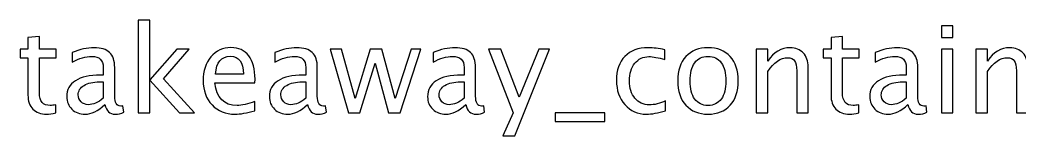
# Model space of a CAD drawing. Header units: centimetres. Extents: x -42.5 to 44.4, y -43.5 to 43.2.
# Drawn here: x -15.62 to 5.61, y 40.79 to 43.24 of the extents above; entities that cross this region are included whole.
import ezdxf

# ---------------------------------------------------------------- set-up
doc = ezdxf.new("R2010")
doc.units = ezdxf.units.CM
doc.header["$MEASUREMENT"] = 0
doc.layers.add('Layer 1', color=7, linetype='Continuous')

msp = doc.modelspace()

# ---------------------------------------------------------------- linework, layer by layer
at = {"layer": 'Layer 1'}
for points, knots in [([(-13.11083, 41.27991), (-13.11083, 41.27991), (-13.11083, 43.23825), (-13.11083, 43.23825), (-13.11083, 43.23825), (-13.11083, 43.23825), (-12.86699, 43.23825), (-12.86699, 43.23825), (-12.86699, 43.23825), (-12.86699, 43.23825), (-12.86699, 41.97291), (-12.86699, 41.97291), (-12.86699, 41.97291), (-12.86699, 41.97291), (-12.29549, 42.62611), (-12.29549, 42.62611), (-12.29549, 42.62611), (-12.29549, 42.62611), (-12.03218, 42.62611), (-12.03218, 42.62611), (-12.03218, 42.62611), (-12.03218, 42.62611), (-12.57828, 41.99788), (-12.57828, 41.99788), (-12.57828, 41.99788), (-12.57828, 41.99788), (-11.91788, 41.27991), (-11.91788, 41.27991), (-11.91788, 41.27991), (-11.91788, 41.27991), (-12.23199, 41.27991), (-12.23199, 41.27991), (-12.23199, 41.27991), (-12.23199, 41.27991), (-12.86699, 41.97037), (-12.86699, 41.97037), (-12.86699, 41.97037), (-12.86699, 41.97037), (-12.86699, 41.27991), (-12.86699, 41.27991), (-12.86699, 41.27991), (-12.86699, 41.27991), (-13.11083, 41.27991), (-13.11083, 41.27991)], [0, 0, 0, 0, 0.08333333, 0.08333333, 0.08333333, 0.08333333, 0.16666667, 0.16666667, 0.16666667, 0.16666667, 0.25, 0.25, 0.25, 0.25, 0.33333333, 0.33333333, 0.33333333, 0.33333333, 0.41666667, 0.41666667, 0.41666667, 0.41666667, 0.5, 0.5, 0.5, 0.5, 0.58333333, 0.58333333, 0.58333333, 0.58333333, 0.66666667, 0.66666667, 0.66666667, 0.66666667, 0.75, 0.75, 0.75, 0.75, 0.83333333, 0.83333333, 0.83333333, 0.83333333, 1, 1, 1, 1]), ([(3.93848, 42.87249), (3.93848, 42.87249), (3.93848, 43.11633), (3.93848, 43.11633), (3.93848, 43.11633), (3.93848, 43.11633), (4.18232, 43.11633), (4.18232, 43.11633), (4.18232, 43.11633), (4.18232, 43.11633), (4.18232, 42.87249), (4.18232, 42.87249), (4.18232, 42.87249), (4.18232, 42.87249), (3.93848, 42.87249), (3.93848, 42.87249)], [0, 0, 0, 0, 0.2, 0.2, 0.2, 0.2, 0.4, 0.4, 0.4, 0.4, 0.6, 0.6, 0.6, 0.6, 1, 1, 1, 1]), ([(-14.86131, 41.28033), (-14.93666, 41.25959), (-15.00228, 41.24943), (-15.05774, 41.24943), (-15.05774, 41.24943), (-15.1822, 41.24943), (-15.27914, 41.28499), (-15.34857, 41.35611), (-15.34857, 41.35611), (-15.41842, 41.42723), (-15.45313, 41.52587), (-15.45313, 41.65244), (-15.45313, 41.65244), (-15.45313, 41.65244), (-15.45313, 42.44323), (-15.45313, 42.44323), (-15.45313, 42.44323), (-15.45313, 42.44323), (-15.62162, 42.44323), (-15.62162, 42.44323), (-15.62162, 42.44323), (-15.62162, 42.44323), (-15.62162, 42.62611), (-15.62162, 42.62611), (-15.62162, 42.62611), (-15.62162, 42.62611), (-15.45313, 42.62611), (-15.45313, 42.62611), (-15.45313, 42.62611), (-15.45313, 42.62611), (-15.45313, 42.86953), (-15.45313, 42.86953), (-15.45313, 42.86953), (-15.45313, 42.86953), (-15.20929, 42.89281), (-15.20929, 42.89281), (-15.20929, 42.89281), (-15.20929, 42.89281), (-15.20929, 42.62611), (-15.20929, 42.62611), (-15.20929, 42.62611), (-15.20929, 42.62611), (-14.85623, 42.62611), (-14.85623, 42.62611), (-14.85623, 42.62611), (-14.85623, 42.62611), (-14.85623, 42.44323), (-14.85623, 42.44323), (-14.85623, 42.44323), (-14.85623, 42.44323), (-15.20929, 42.44323), (-15.20929, 42.44323), (-15.20929, 42.44323), (-15.20929, 42.44323), (-15.20929, 41.69647), (-15.20929, 41.69647), (-15.20929, 41.69647), (-15.20929, 41.52036), (-15.13267, 41.43231), (-14.97984, 41.43231), (-14.97984, 41.43231), (-14.94725, 41.43231), (-14.90788, 41.43781), (-14.86131, 41.4484), (-14.86131, 41.4484), (-14.86131, 41.4484), (-14.86131, 41.28033), (-14.86131, 41.28033)], [0, 0, 0, 0, 0.05555556, 0.05555556, 0.05555556, 0.05555556, 0.11111111, 0.11111111, 0.11111111, 0.11111111, 0.16666667, 0.16666667, 0.16666667, 0.16666667, 0.22222222, 0.22222222, 0.22222222, 0.22222222, 0.27777778, 0.27777778, 0.27777778, 0.27777778, 0.33333333, 0.33333333, 0.33333333, 0.33333333, 0.38888889, 0.38888889, 0.38888889, 0.38888889, 0.44444444, 0.44444444, 0.44444444, 0.44444444, 0.5, 0.5, 0.5, 0.5, 0.55555556, 0.55555556, 0.55555556, 0.55555556, 0.61111111, 0.61111111, 0.61111111, 0.61111111, 0.66666667, 0.66666667, 0.66666667, 0.66666667, 0.72222222, 0.72222222, 0.72222222, 0.72222222, 0.77777778, 0.77777778, 0.77777778, 0.77777778, 0.83333333, 0.83333333, 0.83333333, 0.83333333, 0.88888889, 0.88888889, 0.88888889, 0.88888889, 1, 1, 1, 1]), ([(2.188, 41.28033), (2.11265, 41.25959), (2.04703, 41.24943), (1.99157, 41.24943), (1.99157, 41.24943), (1.86711, 41.24943), (1.77017, 41.28499), (1.70074, 41.35611), (1.70074, 41.35611), (1.63089, 41.42723), (1.59618, 41.52587), (1.59618, 41.65244), (1.59618, 41.65244), (1.59618, 41.65244), (1.59618, 42.44323), (1.59618, 42.44323), (1.59618, 42.44323), (1.59618, 42.44323), (1.42769, 42.44323), (1.42769, 42.44323), (1.42769, 42.44323), (1.42769, 42.44323), (1.42769, 42.62611), (1.42769, 42.62611), (1.42769, 42.62611), (1.42769, 42.62611), (1.59618, 42.62611), (1.59618, 42.62611), (1.59618, 42.62611), (1.59618, 42.62611), (1.59618, 42.86953), (1.59618, 42.86953), (1.59618, 42.86953), (1.59618, 42.86953), (1.84002, 42.89281), (1.84002, 42.89281), (1.84002, 42.89281), (1.84002, 42.89281), (1.84002, 42.62611), (1.84002, 42.62611), (1.84002, 42.62611), (1.84002, 42.62611), (2.19308, 42.62611), (2.19308, 42.62611), (2.19308, 42.62611), (2.19308, 42.62611), (2.19308, 42.44323), (2.19308, 42.44323), (2.19308, 42.44323), (2.19308, 42.44323), (1.84002, 42.44323), (1.84002, 42.44323), (1.84002, 42.44323), (1.84002, 42.44323), (1.84002, 41.69647), (1.84002, 41.69647), (1.84002, 41.69647), (1.84002, 41.52036), (1.91664, 41.43231), (2.06947, 41.43231), (2.06947, 41.43231), (2.10206, 41.43231), (2.14143, 41.43781), (2.188, 41.4484), (2.188, 41.4484), (2.188, 41.4484), (2.188, 41.28033), (2.188, 41.28033)], [0, 0, 0, 0, 0.05555556, 0.05555556, 0.05555556, 0.05555556, 0.11111111, 0.11111111, 0.11111111, 0.11111111, 0.16666667, 0.16666667, 0.16666667, 0.16666667, 0.22222222, 0.22222222, 0.22222222, 0.22222222, 0.27777778, 0.27777778, 0.27777778, 0.27777778, 0.33333333, 0.33333333, 0.33333333, 0.33333333, 0.38888889, 0.38888889, 0.38888889, 0.38888889, 0.44444444, 0.44444444, 0.44444444, 0.44444444, 0.5, 0.5, 0.5, 0.5, 0.55555556, 0.55555556, 0.55555556, 0.55555556, 0.61111111, 0.61111111, 0.61111111, 0.61111111, 0.66666667, 0.66666667, 0.66666667, 0.66666667, 0.72222222, 0.72222222, 0.72222222, 0.72222222, 0.77777778, 0.77777778, 0.77777778, 0.77777778, 0.83333333, 0.83333333, 0.83333333, 0.83333333, 0.88888889, 0.88888889, 0.88888889, 0.88888889, 1, 1, 1, 1]), ([(-13.81949, 41.45136), (-13.96596, 41.31674), (-14.10693, 41.24943), (-14.2424, 41.24943), (-14.2424, 41.24943), (-14.35373, 41.24943), (-14.44644, 41.28414), (-14.51968, 41.35399), (-14.51968, 41.35399), (-14.59334, 41.42384), (-14.63017, 41.5119), (-14.63017, 41.61815), (-14.63017, 41.61815), (-14.63017, 41.76505), (-14.56836, 41.87808), (-14.44475, 41.95682), (-14.44475, 41.95682), (-14.32114, 42.03556), (-14.14376, 42.07493), (-13.91262, 42.07493), (-13.91262, 42.07493), (-13.91262, 42.07493), (-13.85547, 42.07493), (-13.85547, 42.07493), (-13.85547, 42.07493), (-13.85547, 42.07493), (-13.85547, 42.23707), (-13.85547, 42.23707), (-13.85547, 42.23707), (-13.85547, 42.39328), (-13.93675, 42.47117), (-14.09973, 42.47117), (-14.09973, 42.47117), (-14.22589, 42.47117), (-14.36389, 42.43138), (-14.51333, 42.35179), (-14.51333, 42.35179), (-14.51333, 42.35179), (-14.51333, 42.55245), (-14.51333, 42.55245), (-14.51333, 42.55245), (-14.34908, 42.62018), (-14.19414, 42.65405), (-14.04893, 42.65405), (-14.04893, 42.65405), (-13.8995, 42.65405), (-13.78901, 42.62018), (-13.71831, 42.55203), (-13.71831, 42.55203), (-13.64719, 42.48387), (-13.61163, 42.37888), (-13.61163, 42.23707), (-13.61163, 42.23707), (-13.61163, 42.23707), (-13.61163, 41.62874), (-13.61163, 41.62874), (-13.61163, 41.62874), (-13.61163, 41.48946), (-13.56887, 41.41961), (-13.48294, 41.41961), (-13.48294, 41.41961), (-13.47235, 41.41961), (-13.45669, 41.4213), (-13.43595, 41.42469), (-13.43595, 41.42469), (-13.43595, 41.42469), (-13.41859, 41.28922), (-13.41859, 41.28922), (-13.41859, 41.28922), (-13.47405, 41.26255), (-13.53501, 41.24943), (-13.60189, 41.24943), (-13.60189, 41.24943), (-13.71577, 41.24943), (-13.78816, 41.31674), (-13.81949, 41.45136)], [0, 0, 0, 0, 0.05, 0.05, 0.05, 0.05, 0.1, 0.1, 0.1, 0.1, 0.15, 0.15, 0.15, 0.15, 0.2, 0.2, 0.2, 0.2, 0.25, 0.25, 0.25, 0.25, 0.3, 0.3, 0.3, 0.3, 0.35, 0.35, 0.35, 0.35, 0.4, 0.4, 0.4, 0.4, 0.45, 0.45, 0.45, 0.45, 0.5, 0.5, 0.5, 0.5, 0.55, 0.55, 0.55, 0.55, 0.6, 0.6, 0.6, 0.6, 0.65, 0.65, 0.65, 0.65, 0.7, 0.7, 0.7, 0.7, 0.75, 0.75, 0.75, 0.75, 0.8, 0.8, 0.8, 0.8, 0.85, 0.85, 0.85, 0.85, 0.9, 0.9, 0.9, 0.9, 1, 1, 1, 1]), ([(-10.63814, 41.32309), (-10.80197, 41.27398), (-10.94209, 41.24943), (-11.05893, 41.24943), (-11.05893, 41.24943), (-11.25832, 41.24943), (-11.42046, 41.31547), (-11.54534, 41.44713), (-11.54534, 41.44713), (-11.67023, 41.57878), (-11.73288, 41.74939), (-11.73288, 41.95936), (-11.73288, 41.95936), (-11.73288, 42.16298), (-11.67785, 42.3302), (-11.56736, 42.46101), (-11.56736, 42.46101), (-11.45687, 42.5914), (-11.31547, 42.65659), (-11.14318, 42.65659), (-11.14318, 42.65659), (-10.98019, 42.65659), (-10.85404, 42.59859), (-10.76514, 42.4826), (-10.76514, 42.4826), (-10.67624, 42.36661), (-10.63179, 42.20235), (-10.63179, 41.98942), (-10.63179, 41.98942), (-10.63179, 41.98942), (-10.63306, 41.91491), (-10.63306, 41.91491), (-10.63306, 41.91491), (-10.63306, 41.91491), (-11.48396, 41.91491), (-11.48396, 41.91491), (-11.48396, 41.91491), (-11.4484, 41.59318), (-11.29134, 41.43231), (-11.01321, 41.43231), (-11.01321, 41.43231), (-10.91119, 41.43231), (-10.78631, 41.4611), (-10.63814, 41.51867), (-10.63814, 41.51867), (-10.63814, 41.51867), (-10.63814, 41.32309), (-10.63814, 41.32309)], [0, 0, 0, 0, 0.07692308, 0.07692308, 0.07692308, 0.07692308, 0.15384615, 0.15384615, 0.15384615, 0.15384615, 0.23076923, 0.23076923, 0.23076923, 0.23076923, 0.30769231, 0.30769231, 0.30769231, 0.30769231, 0.38461538, 0.38461538, 0.38461538, 0.38461538, 0.46153846, 0.46153846, 0.46153846, 0.46153846, 0.53846154, 0.53846154, 0.53846154, 0.53846154, 0.61538462, 0.61538462, 0.61538462, 0.61538462, 0.69230769, 0.69230769, 0.69230769, 0.69230769, 0.76923077, 0.76923077, 0.76923077, 0.76923077, 0.84615385, 0.84615385, 0.84615385, 0.84615385, 1, 1, 1, 1]), ([(-11.47126, 42.09779), (-11.47126, 42.09779), (-10.8769, 42.09779), (-10.8769, 42.09779), (-10.8769, 42.09779), (-10.8769, 42.3484), (-10.97046, 42.47371), (-11.15715, 42.47371), (-11.15715, 42.47371), (-11.34511, 42.47371), (-11.44967, 42.3484), (-11.47126, 42.09779)], [0, 0, 0, 0, 0.25, 0.25, 0.25, 0.25, 0.5, 0.5, 0.5, 0.5, 1, 1, 1, 1]), ([(-9.51716, 41.45136), (-9.66363, 41.31674), (-9.8046, 41.24943), (-9.94007, 41.24943), (-9.94007, 41.24943), (-10.0514, 41.24943), (-10.14411, 41.28414), (-10.21735, 41.35399), (-10.21735, 41.35399), (-10.29101, 41.42384), (-10.32784, 41.5119), (-10.32784, 41.61815), (-10.32784, 41.61815), (-10.32784, 41.76505), (-10.26603, 41.87808), (-10.14242, 41.95682), (-10.14242, 41.95682), (-10.01881, 42.03556), (-9.84143, 42.07493), (-9.61029, 42.07493), (-9.61029, 42.07493), (-9.61029, 42.07493), (-9.55314, 42.07493), (-9.55314, 42.07493), (-9.55314, 42.07493), (-9.55314, 42.07493), (-9.55314, 42.23707), (-9.55314, 42.23707), (-9.55314, 42.23707), (-9.55314, 42.39328), (-9.63442, 42.47117), (-9.7974, 42.47117), (-9.7974, 42.47117), (-9.92356, 42.47117), (-10.06156, 42.43138), (-10.211, 42.35179), (-10.211, 42.35179), (-10.211, 42.35179), (-10.211, 42.55245), (-10.211, 42.55245), (-10.211, 42.55245), (-10.04675, 42.62018), (-9.89181, 42.65405), (-9.7466, 42.65405), (-9.7466, 42.65405), (-9.59717, 42.65405), (-9.48668, 42.62018), (-9.41598, 42.55203), (-9.41598, 42.55203), (-9.34486, 42.48387), (-9.3093, 42.37888), (-9.3093, 42.23707), (-9.3093, 42.23707), (-9.3093, 42.23707), (-9.3093, 41.62874), (-9.3093, 41.62874), (-9.3093, 41.62874), (-9.3093, 41.48946), (-9.26654, 41.41961), (-9.18061, 41.41961), (-9.18061, 41.41961), (-9.17002, 41.41961), (-9.15436, 41.4213), (-9.13362, 41.42469), (-9.13362, 41.42469), (-9.13362, 41.42469), (-9.11626, 41.28922), (-9.11626, 41.28922), (-9.11626, 41.28922), (-9.17172, 41.26255), (-9.23268, 41.24943), (-9.29956, 41.24943), (-9.29956, 41.24943), (-9.41344, 41.24943), (-9.48583, 41.31674), (-9.51716, 41.45136)], [0, 0, 0, 0, 0.05, 0.05, 0.05, 0.05, 0.1, 0.1, 0.1, 0.1, 0.15, 0.15, 0.15, 0.15, 0.2, 0.2, 0.2, 0.2, 0.25, 0.25, 0.25, 0.25, 0.3, 0.3, 0.3, 0.3, 0.35, 0.35, 0.35, 0.35, 0.4, 0.4, 0.4, 0.4, 0.45, 0.45, 0.45, 0.45, 0.5, 0.5, 0.5, 0.5, 0.55, 0.55, 0.55, 0.55, 0.6, 0.6, 0.6, 0.6, 0.65, 0.65, 0.65, 0.65, 0.7, 0.7, 0.7, 0.7, 0.75, 0.75, 0.75, 0.75, 0.8, 0.8, 0.8, 0.8, 0.85, 0.85, 0.85, 0.85, 0.9, 0.9, 0.9, 0.9, 1, 1, 1, 1]), ([(-8.65102, 41.27991), (-8.65102, 41.27991), (-9.0371, 42.62611), (-9.0371, 42.62611), (-9.0371, 42.62611), (-9.0371, 42.62611), (-8.79919, 42.62611), (-8.79919, 42.62611), (-8.79919, 42.62611), (-8.79919, 42.62611), (-8.50328, 41.5809), (-8.50328, 41.5809), (-8.50328, 41.5809), (-8.50328, 41.5809), (-8.18408, 42.62611), (-8.18408, 42.62611), (-8.18408, 42.62611), (-8.18408, 42.62611), (-7.94024, 42.62611), (-7.94024, 42.62611), (-7.94024, 42.62611), (-7.94024, 42.62611), (-7.65957, 41.58259), (-7.65957, 41.58259), (-7.65957, 41.58259), (-7.65957, 41.58259), (-7.32006, 42.62611), (-7.32006, 42.62611), (-7.32006, 42.62611), (-7.32006, 42.62611), (-7.11178, 42.62611), (-7.11178, 42.62611), (-7.11178, 42.62611), (-7.11178, 42.62611), (-7.5512, 41.27991), (-7.5512, 41.27991), (-7.5512, 41.27991), (-7.5512, 41.27991), (-7.79504, 41.27991), (-7.79504, 41.27991), (-7.79504, 41.27991), (-7.79504, 41.27991), (-8.08375, 42.32978), (-8.08375, 42.32978), (-8.08375, 42.32978), (-8.08375, 42.32978), (-8.40718, 41.27991), (-8.40718, 41.27991), (-8.40718, 41.27991), (-8.40718, 41.27991), (-8.65102, 41.27991), (-8.65102, 41.27991)], [0, 0, 0, 0, 0.07142857, 0.07142857, 0.07142857, 0.07142857, 0.14285714, 0.14285714, 0.14285714, 0.14285714, 0.21428571, 0.21428571, 0.21428571, 0.21428571, 0.28571429, 0.28571429, 0.28571429, 0.28571429, 0.35714286, 0.35714286, 0.35714286, 0.35714286, 0.42857143, 0.42857143, 0.42857143, 0.42857143, 0.5, 0.5, 0.5, 0.5, 0.57142857, 0.57142857, 0.57142857, 0.57142857, 0.64285714, 0.64285714, 0.64285714, 0.64285714, 0.71428571, 0.71428571, 0.71428571, 0.71428571, 0.78571429, 0.78571429, 0.78571429, 0.78571429, 0.85714286, 0.85714286, 0.85714286, 0.85714286, 1, 1, 1, 1]), ([(-6.15759, 41.45136), (-6.30406, 41.31674), (-6.44503, 41.24943), (-6.5805, 41.24943), (-6.5805, 41.24943), (-6.69183, 41.24943), (-6.78454, 41.28414), (-6.85778, 41.35399), (-6.85778, 41.35399), (-6.93144, 41.42384), (-6.96827, 41.5119), (-6.96827, 41.61815), (-6.96827, 41.61815), (-6.96827, 41.76505), (-6.90646, 41.87808), (-6.78285, 41.95682), (-6.78285, 41.95682), (-6.65924, 42.03556), (-6.48186, 42.07493), (-6.25072, 42.07493), (-6.25072, 42.07493), (-6.25072, 42.07493), (-6.19357, 42.07493), (-6.19357, 42.07493), (-6.19357, 42.07493), (-6.19357, 42.07493), (-6.19357, 42.23707), (-6.19357, 42.23707), (-6.19357, 42.23707), (-6.19357, 42.39328), (-6.27485, 42.47117), (-6.43783, 42.47117), (-6.43783, 42.47117), (-6.56399, 42.47117), (-6.70199, 42.43138), (-6.85143, 42.35179), (-6.85143, 42.35179), (-6.85143, 42.35179), (-6.85143, 42.55245), (-6.85143, 42.55245), (-6.85143, 42.55245), (-6.68718, 42.62018), (-6.53224, 42.65405), (-6.38703, 42.65405), (-6.38703, 42.65405), (-6.2376, 42.65405), (-6.12711, 42.62018), (-6.05641, 42.55203), (-6.05641, 42.55203), (-5.98529, 42.48387), (-5.94973, 42.37888), (-5.94973, 42.23707), (-5.94973, 42.23707), (-5.94973, 42.23707), (-5.94973, 41.62874), (-5.94973, 41.62874), (-5.94973, 41.62874), (-5.94973, 41.48946), (-5.90697, 41.41961), (-5.82104, 41.41961), (-5.82104, 41.41961), (-5.81045, 41.41961), (-5.79479, 41.4213), (-5.77405, 41.42469), (-5.77405, 41.42469), (-5.77405, 41.42469), (-5.75669, 41.28922), (-5.75669, 41.28922), (-5.75669, 41.28922), (-5.81215, 41.26255), (-5.87311, 41.24943), (-5.93999, 41.24943), (-5.93999, 41.24943), (-6.05387, 41.24943), (-6.12626, 41.31674), (-6.15759, 41.45136)], [0, 0, 0, 0, 0.05, 0.05, 0.05, 0.05, 0.1, 0.1, 0.1, 0.1, 0.15, 0.15, 0.15, 0.15, 0.2, 0.2, 0.2, 0.2, 0.25, 0.25, 0.25, 0.25, 0.3, 0.3, 0.3, 0.3, 0.35, 0.35, 0.35, 0.35, 0.4, 0.4, 0.4, 0.4, 0.45, 0.45, 0.45, 0.45, 0.5, 0.5, 0.5, 0.5, 0.55, 0.55, 0.55, 0.55, 0.6, 0.6, 0.6, 0.6, 0.65, 0.65, 0.65, 0.65, 0.7, 0.7, 0.7, 0.7, 0.75, 0.75, 0.75, 0.75, 0.8, 0.8, 0.8, 0.8, 0.85, 0.85, 0.85, 0.85, 0.9, 0.9, 0.9, 0.9, 1, 1, 1, 1]), ([(-5.36934, 40.78969), (-5.36934, 40.78969), (-5.1509, 41.27822), (-5.1509, 41.27822), (-5.1509, 41.27822), (-5.1509, 41.27822), (-5.67245, 42.62611), (-5.67245, 42.62611), (-5.67245, 42.62611), (-5.67245, 42.62611), (-5.41083, 42.62611), (-5.41083, 42.62611), (-5.41083, 42.62611), (-5.41083, 42.62611), (-5.02306, 41.60672), (-5.02306, 41.60672), (-5.02306, 41.60672), (-5.02306, 41.60672), (-4.60946, 42.62611), (-4.60946, 42.62611), (-4.60946, 42.62611), (-4.60946, 42.62611), (-4.37959, 42.62611), (-4.37959, 42.62611), (-4.37959, 42.62611), (-4.37959, 42.62611), (-5.11534, 40.78969), (-5.11534, 40.78969), (-5.11534, 40.78969), (-5.11534, 40.78969), (-5.36934, 40.78969), (-5.36934, 40.78969)], [0, 0, 0, 0, 0.11111111, 0.11111111, 0.11111111, 0.11111111, 0.22222222, 0.22222222, 0.22222222, 0.22222222, 0.33333333, 0.33333333, 0.33333333, 0.33333333, 0.44444444, 0.44444444, 0.44444444, 0.44444444, 0.55555556, 0.55555556, 0.55555556, 0.55555556, 0.66666667, 0.66666667, 0.66666667, 0.66666667, 0.77777778, 0.77777778, 0.77777778, 0.77777778, 1, 1, 1, 1]), ([(-1.91706, 41.32055), (-2.07496, 41.27314), (-2.21128, 41.24943), (-2.326, 41.24943), (-2.326, 41.24943), (-2.50803, 41.24943), (-2.65874, 41.31674), (-2.77854, 41.45094), (-2.77854, 41.45094), (-2.89835, 41.58556), (-2.95846, 41.75531), (-2.95846, 41.95978), (-2.95846, 41.95978), (-2.95846, 42.17822), (-2.89919, 42.34883), (-2.78066, 42.47075), (-2.78066, 42.47075), (-2.66213, 42.59309), (-2.4966, 42.65405), (-2.28409, 42.65405), (-2.28409, 42.65405), (-2.17953, 42.65405), (-2.06184, 42.63966), (-1.9323, 42.61087), (-1.9323, 42.61087), (-1.9323, 42.61087), (-1.9323, 42.40513), (-1.9323, 42.40513), (-1.9323, 42.40513), (-2.06988, 42.44577), (-2.18207, 42.46609), (-2.26843, 42.46609), (-2.26843, 42.46609), (-2.39373, 42.46609), (-2.49406, 42.4191), (-2.56899, 42.32554), (-2.56899, 42.32554), (-2.64392, 42.23199), (-2.6816, 42.1071), (-2.6816, 41.95132), (-2.6816, 41.95132), (-2.6816, 41.80019), (-2.64265, 41.67827), (-2.56518, 41.58471), (-2.56518, 41.58471), (-2.48771, 41.49158), (-2.38654, 41.44501), (-2.26081, 41.44501), (-2.26081, 41.44501), (-2.14947, 41.44501), (-2.03517, 41.4738), (-1.91706, 41.53137), (-1.91706, 41.53137), (-1.91706, 41.53137), (-1.91706, 41.32055), (-1.91706, 41.32055)], [0, 0, 0, 0, 0.06666667, 0.06666667, 0.06666667, 0.06666667, 0.13333333, 0.13333333, 0.13333333, 0.13333333, 0.2, 0.2, 0.2, 0.2, 0.26666667, 0.26666667, 0.26666667, 0.26666667, 0.33333333, 0.33333333, 0.33333333, 0.33333333, 0.4, 0.4, 0.4, 0.4, 0.46666667, 0.46666667, 0.46666667, 0.46666667, 0.53333333, 0.53333333, 0.53333333, 0.53333333, 0.6, 0.6, 0.6, 0.6, 0.66666667, 0.66666667, 0.66666667, 0.66666667, 0.73333333, 0.73333333, 0.73333333, 0.73333333, 0.8, 0.8, 0.8, 0.8, 0.86666667, 0.86666667, 0.86666667, 0.86666667, 1, 1, 1, 1]), ([(-1.01494, 41.24943), (-1.21264, 41.24943), (-1.36927, 41.31251), (-1.48442, 41.43866), (-1.48442, 41.43866), (-1.59999, 41.56481), (-1.65756, 41.73626), (-1.65756, 41.95259), (-1.65756, 41.95259), (-1.65756, 42.16849), (-1.59999, 42.33951), (-1.48442, 42.46524), (-1.48442, 42.46524), (-1.36927, 42.59097), (-1.21264, 42.65405), (-1.01494, 42.65405), (-1.01494, 42.65405), (-0.81724, 42.65405), (-0.66061, 42.59097), (-0.54546, 42.46524), (-0.54546, 42.46524), (-0.42989, 42.33951), (-0.37232, 42.16849), (-0.37232, 41.95259), (-0.37232, 41.95259), (-0.37232, 41.73626), (-0.42989, 41.56481), (-0.54546, 41.43866), (-0.54546, 41.43866), (-0.66061, 41.31251), (-0.81724, 41.24943), (-1.01494, 41.24943)], [0, 0, 0, 0, 0.11111111, 0.11111111, 0.11111111, 0.11111111, 0.22222222, 0.22222222, 0.22222222, 0.22222222, 0.33333333, 0.33333333, 0.33333333, 0.33333333, 0.44444444, 0.44444444, 0.44444444, 0.44444444, 0.55555556, 0.55555556, 0.55555556, 0.55555556, 0.66666667, 0.66666667, 0.66666667, 0.66666667, 0.77777778, 0.77777778, 0.77777778, 0.77777778, 1, 1, 1, 1]), ([(-1.01536, 41.43231), (-0.89471, 41.43231), (-0.80073, 41.47761), (-0.73385, 41.56862), (-0.73385, 41.56862), (-0.66738, 41.65922), (-0.63394, 41.78749), (-0.63394, 41.95259), (-0.63394, 41.95259), (-0.63394, 42.11726), (-0.66738, 42.24511), (-0.73385, 42.3357), (-0.73385, 42.3357), (-0.80073, 42.42587), (-0.89471, 42.47117), (-1.01536, 42.47117), (-1.01536, 42.47117), (-1.13644, 42.47117), (-1.23042, 42.42587), (-1.29646, 42.3357), (-1.29646, 42.3357), (-1.36292, 42.24511), (-1.39594, 42.11726), (-1.39594, 41.95259), (-1.39594, 41.95259), (-1.39594, 41.78749), (-1.36292, 41.65922), (-1.29646, 41.56862), (-1.29646, 41.56862), (-1.23042, 41.47761), (-1.13644, 41.43231), (-1.01536, 41.43231)], [0, 0, 0, 0, 0.11111111, 0.11111111, 0.11111111, 0.11111111, 0.22222222, 0.22222222, 0.22222222, 0.22222222, 0.33333333, 0.33333333, 0.33333333, 0.33333333, 0.44444444, 0.44444444, 0.44444444, 0.44444444, 0.55555556, 0.55555556, 0.55555556, 0.55555556, 0.66666667, 0.66666667, 0.66666667, 0.66666667, 0.77777778, 0.77777778, 0.77777778, 0.77777778, 1, 1, 1, 1]), ([(0.00953, 41.27991), (0.00953, 41.27991), (0.00953, 42.62611), (0.00953, 42.62611), (0.00953, 42.62611), (0.00953, 42.62611), (0.25337, 42.62611), (0.25337, 42.62611), (0.25337, 42.62611), (0.25337, 42.62611), (0.25337, 42.37169), (0.25337, 42.37169), (0.25337, 42.37169), (0.38249, 42.56007), (0.54081, 42.65405), (0.72793, 42.65405), (0.72793, 42.65405), (0.84561, 42.65405), (0.93917, 42.61722), (1.00817, 42.54314), (1.00817, 42.54314), (1.07718, 42.46948), (1.11189, 42.36999), (1.11189, 42.24553), (1.11189, 42.24553), (1.11189, 42.24553), (1.11189, 41.27991), (1.11189, 41.27991), (1.11189, 41.27991), (1.11189, 41.27991), (0.86805, 41.27991), (0.86805, 41.27991), (0.86805, 41.27991), (0.86805, 41.27991), (0.86805, 42.16595), (0.86805, 42.16595), (0.86805, 42.16595), (0.86805, 42.26585), (0.85323, 42.33697), (0.82402, 42.37931), (0.82402, 42.37931), (0.79439, 42.42206), (0.74571, 42.44323), (0.67755, 42.44323), (0.67755, 42.44323), (0.52769, 42.44323), (0.3863, 42.34544), (0.25337, 42.14986), (0.25337, 42.14986), (0.25337, 42.14986), (0.25337, 41.27991), (0.25337, 41.27991), (0.25337, 41.27991), (0.25337, 41.27991), (0.00953, 41.27991), (0.00953, 41.27991)], [0, 0, 0, 0, 0.06666667, 0.06666667, 0.06666667, 0.06666667, 0.13333333, 0.13333333, 0.13333333, 0.13333333, 0.2, 0.2, 0.2, 0.2, 0.26666667, 0.26666667, 0.26666667, 0.26666667, 0.33333333, 0.33333333, 0.33333333, 0.33333333, 0.4, 0.4, 0.4, 0.4, 0.46666667, 0.46666667, 0.46666667, 0.46666667, 0.53333333, 0.53333333, 0.53333333, 0.53333333, 0.6, 0.6, 0.6, 0.6, 0.66666667, 0.66666667, 0.66666667, 0.66666667, 0.73333333, 0.73333333, 0.73333333, 0.73333333, 0.8, 0.8, 0.8, 0.8, 0.86666667, 0.86666667, 0.86666667, 0.86666667, 1, 1, 1, 1]), ([(3.22982, 41.45136), (3.08335, 41.31674), (2.94238, 41.24943), (2.80691, 41.24943), (2.80691, 41.24943), (2.69558, 41.24943), (2.60287, 41.28414), (2.52963, 41.35399), (2.52963, 41.35399), (2.45597, 41.42384), (2.41914, 41.5119), (2.41914, 41.61815), (2.41914, 41.61815), (2.41914, 41.76505), (2.48095, 41.87808), (2.60456, 41.95682), (2.60456, 41.95682), (2.72817, 42.03556), (2.90555, 42.07493), (3.13669, 42.07493), (3.13669, 42.07493), (3.13669, 42.07493), (3.19384, 42.07493), (3.19384, 42.07493), (3.19384, 42.07493), (3.19384, 42.07493), (3.19384, 42.23707), (3.19384, 42.23707), (3.19384, 42.23707), (3.19384, 42.39328), (3.11256, 42.47117), (2.94958, 42.47117), (2.94958, 42.47117), (2.82342, 42.47117), (2.68542, 42.43138), (2.53598, 42.35179), (2.53598, 42.35179), (2.53598, 42.35179), (2.53598, 42.55245), (2.53598, 42.55245), (2.53598, 42.55245), (2.70023, 42.62018), (2.85517, 42.65405), (3.00038, 42.65405), (3.00038, 42.65405), (3.14981, 42.65405), (3.2603, 42.62018), (3.331, 42.55203), (3.331, 42.55203), (3.40212, 42.48387), (3.43768, 42.37888), (3.43768, 42.23707), (3.43768, 42.23707), (3.43768, 42.23707), (3.43768, 41.62874), (3.43768, 41.62874), (3.43768, 41.62874), (3.43768, 41.48946), (3.48044, 41.41961), (3.56637, 41.41961), (3.56637, 41.41961), (3.57696, 41.41961), (3.59262, 41.4213), (3.61336, 41.42469), (3.61336, 41.42469), (3.61336, 41.42469), (3.63072, 41.28922), (3.63072, 41.28922), (3.63072, 41.28922), (3.57526, 41.26255), (3.5143, 41.24943), (3.44742, 41.24943), (3.44742, 41.24943), (3.33354, 41.24943), (3.26115, 41.31674), (3.22982, 41.45136)], [0, 0, 0, 0, 0.05, 0.05, 0.05, 0.05, 0.1, 0.1, 0.1, 0.1, 0.15, 0.15, 0.15, 0.15, 0.2, 0.2, 0.2, 0.2, 0.25, 0.25, 0.25, 0.25, 0.3, 0.3, 0.3, 0.3, 0.35, 0.35, 0.35, 0.35, 0.4, 0.4, 0.4, 0.4, 0.45, 0.45, 0.45, 0.45, 0.5, 0.5, 0.5, 0.5, 0.55, 0.55, 0.55, 0.55, 0.6, 0.6, 0.6, 0.6, 0.65, 0.65, 0.65, 0.65, 0.7, 0.7, 0.7, 0.7, 0.75, 0.75, 0.75, 0.75, 0.8, 0.8, 0.8, 0.8, 0.85, 0.85, 0.85, 0.85, 0.9, 0.9, 0.9, 0.9, 1, 1, 1, 1]), ([(3.93848, 41.27991), (3.93848, 41.27991), (3.93848, 42.62611), (3.93848, 42.62611), (3.93848, 42.62611), (3.93848, 42.62611), (4.18232, 42.62611), (4.18232, 42.62611), (4.18232, 42.62611), (4.18232, 42.62611), (4.18232, 41.27991), (4.18232, 41.27991), (4.18232, 41.27991), (4.18232, 41.27991), (3.93848, 41.27991), (3.93848, 41.27991)], [0, 0, 0, 0, 0.2, 0.2, 0.2, 0.2, 0.4, 0.4, 0.4, 0.4, 0.6, 0.6, 0.6, 0.6, 1, 1, 1, 1]), ([(4.67254, 41.27991), (4.67254, 41.27991), (4.67254, 42.62611), (4.67254, 42.62611), (4.67254, 42.62611), (4.67254, 42.62611), (4.91638, 42.62611), (4.91638, 42.62611), (4.91638, 42.62611), (4.91638, 42.62611), (4.91638, 42.37169), (4.91638, 42.37169), (4.91638, 42.37169), (5.0455, 42.56007), (5.20382, 42.65405), (5.39094, 42.65405), (5.39094, 42.65405), (5.50862, 42.65405), (5.60218, 42.61722), (5.67118, 42.54314), (5.67118, 42.54314), (5.74019, 42.46948), (5.7749, 42.36999), (5.7749, 42.24553), (5.7749, 42.24553), (5.7749, 42.24553), (5.7749, 41.27991), (5.7749, 41.27991), (5.7749, 41.27991), (5.7749, 41.27991), (5.53106, 41.27991), (5.53106, 41.27991), (5.53106, 41.27991), (5.53106, 41.27991), (5.53106, 42.16595), (5.53106, 42.16595), (5.53106, 42.16595), (5.53106, 42.26585), (5.51624, 42.33697), (5.48703, 42.37931), (5.48703, 42.37931), (5.4574, 42.42206), (5.40872, 42.44323), (5.34056, 42.44323), (5.34056, 42.44323), (5.1907, 42.44323), (5.04931, 42.34544), (4.91638, 42.14986), (4.91638, 42.14986), (4.91638, 42.14986), (4.91638, 41.27991), (4.91638, 41.27991), (4.91638, 41.27991), (4.91638, 41.27991), (4.67254, 41.27991), (4.67254, 41.27991)], [0, 0, 0, 0, 0.06666667, 0.06666667, 0.06666667, 0.06666667, 0.13333333, 0.13333333, 0.13333333, 0.13333333, 0.2, 0.2, 0.2, 0.2, 0.26666667, 0.26666667, 0.26666667, 0.26666667, 0.33333333, 0.33333333, 0.33333333, 0.33333333, 0.4, 0.4, 0.4, 0.4, 0.46666667, 0.46666667, 0.46666667, 0.46666667, 0.53333333, 0.53333333, 0.53333333, 0.53333333, 0.6, 0.6, 0.6, 0.6, 0.66666667, 0.66666667, 0.66666667, 0.66666667, 0.73333333, 0.73333333, 0.73333333, 0.73333333, 0.8, 0.8, 0.8, 0.8, 0.86666667, 0.86666667, 0.86666667, 0.86666667, 1, 1, 1, 1]), ([(-13.85547, 41.58429), (-13.85547, 41.58429), (-13.85547, 41.93015), (-13.85547, 41.93015), (-13.85547, 41.93015), (-13.85547, 41.93015), (-13.93379, 41.93269), (-13.93379, 41.93269), (-13.93379, 41.93269), (-14.06925, 41.93269), (-14.17847, 41.90771), (-14.26187, 41.85776), (-14.26187, 41.85776), (-14.34484, 41.80738), (-14.38633, 41.74092), (-14.38633, 41.65795), (-14.38633, 41.65795), (-14.38633, 41.59995), (-14.36559, 41.55084), (-14.32452, 41.51063), (-14.32452, 41.51063), (-14.28304, 41.47041), (-14.23266, 41.45009), (-14.17297, 41.45009), (-14.17297, 41.45009), (-14.07137, 41.45009), (-13.96554, 41.49496), (-13.85547, 41.58429)], [0, 0, 0, 0, 0.125, 0.125, 0.125, 0.125, 0.25, 0.25, 0.25, 0.25, 0.375, 0.375, 0.375, 0.375, 0.5, 0.5, 0.5, 0.5, 0.625, 0.625, 0.625, 0.625, 0.75, 0.75, 0.75, 0.75, 1, 1, 1, 1]), ([(-9.55314, 41.58429), (-9.55314, 41.58429), (-9.55314, 41.93015), (-9.55314, 41.93015), (-9.55314, 41.93015), (-9.55314, 41.93015), (-9.63146, 41.93269), (-9.63146, 41.93269), (-9.63146, 41.93269), (-9.76692, 41.93269), (-9.87614, 41.90771), (-9.95954, 41.85776), (-9.95954, 41.85776), (-10.04251, 41.80738), (-10.084, 41.74092), (-10.084, 41.65795), (-10.084, 41.65795), (-10.084, 41.59995), (-10.06326, 41.55084), (-10.02219, 41.51063), (-10.02219, 41.51063), (-9.98071, 41.47041), (-9.93033, 41.45009), (-9.87064, 41.45009), (-9.87064, 41.45009), (-9.76904, 41.45009), (-9.66321, 41.49496), (-9.55314, 41.58429)], [0, 0, 0, 0, 0.125, 0.125, 0.125, 0.125, 0.25, 0.25, 0.25, 0.25, 0.375, 0.375, 0.375, 0.375, 0.5, 0.5, 0.5, 0.5, 0.625, 0.625, 0.625, 0.625, 0.75, 0.75, 0.75, 0.75, 1, 1, 1, 1]), ([(-6.19357, 41.58429), (-6.19357, 41.58429), (-6.19357, 41.93015), (-6.19357, 41.93015), (-6.19357, 41.93015), (-6.19357, 41.93015), (-6.27189, 41.93269), (-6.27189, 41.93269), (-6.27189, 41.93269), (-6.40735, 41.93269), (-6.51657, 41.90771), (-6.59997, 41.85776), (-6.59997, 41.85776), (-6.68294, 41.80738), (-6.72443, 41.74092), (-6.72443, 41.65795), (-6.72443, 41.65795), (-6.72443, 41.59995), (-6.70369, 41.55084), (-6.66262, 41.51063), (-6.66262, 41.51063), (-6.62114, 41.47041), (-6.57076, 41.45009), (-6.51107, 41.45009), (-6.51107, 41.45009), (-6.40947, 41.45009), (-6.30364, 41.49496), (-6.19357, 41.58429)], [0, 0, 0, 0, 0.125, 0.125, 0.125, 0.125, 0.25, 0.25, 0.25, 0.25, 0.375, 0.375, 0.375, 0.375, 0.5, 0.5, 0.5, 0.5, 0.625, 0.625, 0.625, 0.625, 0.75, 0.75, 0.75, 0.75, 1, 1, 1, 1]), ([(3.19384, 41.58429), (3.19384, 41.58429), (3.19384, 41.93015), (3.19384, 41.93015), (3.19384, 41.93015), (3.19384, 41.93015), (3.11552, 41.93269), (3.11552, 41.93269), (3.11552, 41.93269), (2.98006, 41.93269), (2.87084, 41.90771), (2.78744, 41.85776), (2.78744, 41.85776), (2.70447, 41.80738), (2.66298, 41.74092), (2.66298, 41.65795), (2.66298, 41.65795), (2.66298, 41.59995), (2.68372, 41.55084), (2.72479, 41.51063), (2.72479, 41.51063), (2.76627, 41.47041), (2.81665, 41.45009), (2.87634, 41.45009), (2.87634, 41.45009), (2.97794, 41.45009), (3.08377, 41.49496), (3.19384, 41.58429)], [0, 0, 0, 0, 0.125, 0.125, 0.125, 0.125, 0.25, 0.25, 0.25, 0.25, 0.375, 0.375, 0.375, 0.375, 0.5, 0.5, 0.5, 0.5, 0.625, 0.625, 0.625, 0.625, 0.75, 0.75, 0.75, 0.75, 1, 1, 1, 1]), ([(-4.25894, 41.09703), (-4.25894, 41.09703), (-4.25894, 41.27991), (-4.25894, 41.27991), (-4.25894, 41.27991), (-4.25894, 41.27991), (-3.2023, 41.27991), (-3.2023, 41.27991), (-3.2023, 41.27991), (-3.2023, 41.27991), (-3.2023, 41.09703), (-3.2023, 41.09703), (-3.2023, 41.09703), (-3.2023, 41.09703), (-4.25894, 41.09703), (-4.25894, 41.09703)], [0, 0, 0, 0, 0.2, 0.2, 0.2, 0.2, 0.4, 0.4, 0.4, 0.4, 0.6, 0.6, 0.6, 0.6, 1, 1, 1, 1])]:
    msp.add_open_spline(points, degree=3, knots=knots, dxfattribs=at)

doc.saveas('drawing.dxf')
